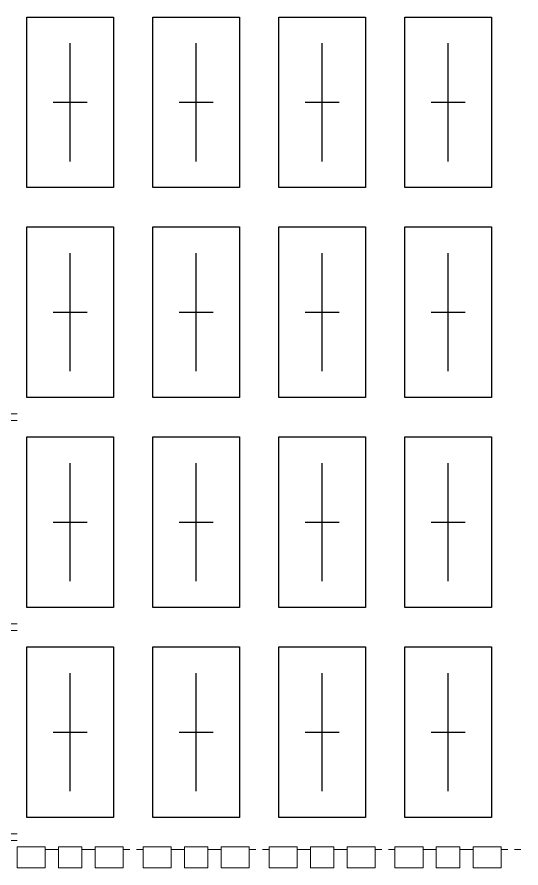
# Model space of a CAD drawing. Extents: x 741 to 839, y -25 to 98.
# Drawn here: x 767.67 to 771.51, y 27.48 to 33.96 of the extents above; entities that cross this region are included whole.
import ezdxf

# ---------------------------------------------------------------- set-up
doc = ezdxf.new("R2010")
doc.units = 0
doc.linetypes.add('CENTER2', pattern=[28.575, 19.05, -3.175, 3.175, -3.175])
doc.linetypes.add('HIDDEN2', pattern=[4.7625, 3.175, -1.5875])
for name, color, linetype in [('pkg', 2, 'Continuous'), ('中心线', 1, 'CENTER2'), ('图层1实体', 7, 'Continuous')]:
    doc.layers.add(name, color=color, linetype=linetype)
doc.layers.add('标注线', color=3, linetype='Continuous', lineweight=9)

# ---------------------------------------------------------------- blocks, each defined once
blk = doc.blocks.new('*U13')
at = {"layer": 'pkg'}
blk.add_lwpolyline([(-0.33, -0.65), (-0.33, 0.65), (0.33, 0.65), (0.33, -0.65)], close=True, dxfattribs=at)
at = {"layer": '中心线'}
for p, q in [((0, -0.45), (0, 0.45)), ((-0.13, 0), (0.13, 0))]:
    blk.add_line(p, q, dxfattribs=at)
blk = doc.blocks.new('*U12')
at = {"layer": '标注线', "color": 0, "linetype": 'ByBlock', "lineweight": -2}
for p in [(1.92, 4.8), (2.88, 4.8), (3.84, 4.8), (4.8, 4.8), (1.92, 3.2), (2.88, 3.2), (3.84, 3.2), (4.8, 3.2), (1.92, 1.6), (2.88, 1.6), (3.84, 1.6), (4.8, 1.6), (1.92, 0), (2.88, 0), (3.84, 0), (4.8, 0)]:
    blk.add_blockref('*U13', p, dxfattribs=at)
blk = doc.blocks.new('*U75')
at = {"lineweight": 15}
for p, q in [((-0.48, 0.08), (-0.48, -0.08)), ((-0.48, 0.08), (-0.265, 0.08)), ((-0.48, 0.08), (-0.265, 0.08)), ((-0.48, 0.08), (-0.265, 0.08)), ((-0.265, 0.08), (-0.265, -0.08)), ((-0.165, -0.08), (-0.165, 0.08)), ((-0.165, 0.08), (0.015, 0.08)), ((0.015, 0.08), (0.015, -0.08)), ((0.115, 0.08), (0.33, 0.08)), ((0.115, 0.08), (0.115, -0.08)), ((0.115, 0.08), (0.33, 0.08)), ((0.115, 0.08), (0.33, 0.08)), ((0.33, 0.08), (0.33, -0.08)), ((-0.48, -0.08), (-0.265, -0.08)), ((-0.165, -0.08), (0.015, -0.08)), ((0.115, -0.08), (0.33, -0.08))]:
    blk.add_line(p, q, dxfattribs=at)
at = {"color": 4, "linetype": 'HIDDEN2', "lineweight": 15, "ltscale": 0.01}
for p, q in [((-0.265, 0.06), (-0.165, 0.06)), ((0.015, 0.06), (0.115, 0.06)), ((0.33, 0.06), (0.38, 0.06)), ((0.43, 0.06), (0.48, 0.06))]:
    blk.add_line(p, q, dxfattribs=at)
blk = doc.blocks.new('*U76')
at = {"color": 0, "linetype": 'ByBlock', "lineweight": -2, "transparency": 16777216}
for p in [(1.92, 0), (2.88, 0), (3.84, 0), (4.8, 0)]:
    blk.add_blockref('*U75', p, dxfattribs=at)

msp = doc.modelspace()

# ---------------------------------------------------------------- linework, layer by layer
at = {"layer": '图层1实体', "color": 4, "linetype": 'HIDDEN2', "lineweight": 15, "ltscale": 0.01}
for p, q in [((767.6168, 30.9357, 0.1909), (767.6668, 30.9357, 0.1909)), ((767.6168, 30.8857, 0.1909), (767.6668, 30.8857, 0.1909)), ((767.6168, 29.3357, 0.1909), (767.6668, 29.3357, 0.1909)), ((767.6168, 29.2857, 0.1909), (767.6668, 29.2857, 0.1909)), ((767.6168, 27.7357, 0.1909), (767.6668, 27.7357, 0.1909)), ((767.6168, 27.6857, 0.1909), (767.6668, 27.6857, 0.1909))]:
    msp.add_line(p, q, dxfattribs=at)

# ---------------------------------------------------------------- block references
at = {"color": 4}
msp.add_blockref('*U76', (766.2268, 27.5557, 0.1909), dxfattribs=at)
at = {"layer": '标注线', "color": 4}
msp.add_blockref('*U12', (766.1518, 28.5107, 0.1909), dxfattribs=at)

doc.saveas('drawing.dxf')
